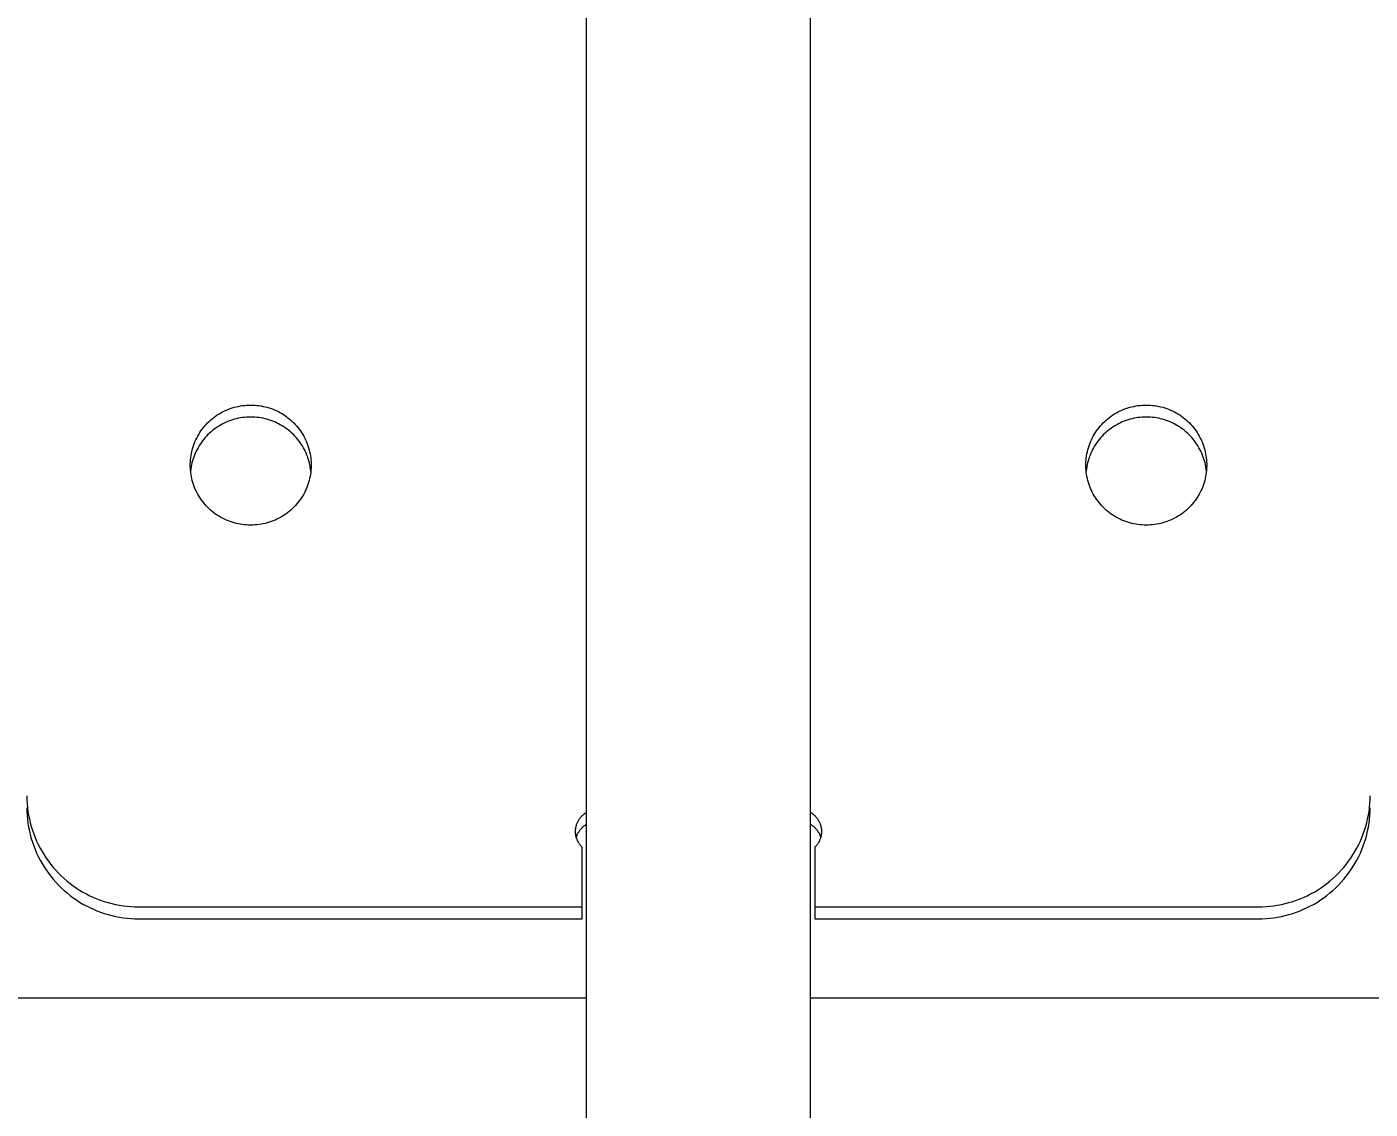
# Model space of a CAD drawing. Header units: millimetres. Extents: x -80 to 4518, y -398 to 2524.
# Drawn here: x 1123.9 to 1183.9, y 1407.5 to 1455.9 of the extents above; entities that cross this region are included whole.
import ezdxf

# ---------------------------------------------------------------- set-up
doc = ezdxf.new("R2010")
doc.units = ezdxf.units.MM
doc.layers.add('ZANO_R', color=7, linetype='Continuous', lineweight=0)
doc.layers.add('ZANO_W', color=1, linetype='Continuous', lineweight=0)
doc.styles.add('Arial', font='arial.ttf')
doc.styles.get("Standard").update_dxf_attribs({"font": 'ARIALUNI.TTF'})
doc.dimstyles.new('pl i ang', dxfattribs={"dimtxt": 50, "dimasz": 50, "dimexe": 1.25, "dimexo": 0.625, "dimgap": 10, "dimtad": 1, "dimtoh": 1, "dimtxsty": 'Standard', "dimcen": 2.5, "dimclrd": 1, "dimclre": 1, "dimclrt": 1, "dimadec": 0, "dimazin": 0, "dimtfac": 1, "dimtmove": 0, "dimatfit": 3, "dimfxl": 1, "dimarcsym": 1})

# ---------------------------------------------------------------- blocks, each defined once
blk = doc.blocks.new('*D388')
at = {"layer": 'ZANO_W', "color": 1, "lineweight": -2}
blk.add_line((2189.636, 1454.497), (2185.06, 1488.607), dxfattribs=at)
for start, end in [(97.64193, 180), (52.45452, 75.04823), (202.59371, 225.18741)]:
    blk.add_arc((2199.966, 1377.506), 102.097, start, end, dxfattribs=at)
at = {"layer": 'ZANO_W', "color": 1}
for points in [[(2226.733, 1482.799), (2225.883, 1469.493), (2186.389, 1478.696)], [(2112.243, 1339.586), (2099.168, 1336.975), (2097.87, 1377.506)]]:
    blk.add_solid(points, dxfattribs=at)
at = {"layer": 'ZANO_W', "color": 1, "insert": (2100.03, 1464.929), "char_height": 40, "attachment_point": 5, "rotation": 48.82097, "style": 'Arial'}
blk.add_mtext('82%%d', dxfattribs=at)

msp = doc.modelspace()

# ---------------------------------------------------------------- linework, layer by layer
at = {"layer": 'ZANO_R'}
for p, q in [((1148.858, 1455.86), (1148.858, 1710.12)), ((1158.858, 1455.86), (1158.858, 1710.12)), ((1148.858, 1452.979), (1148.858, 1455.86)), ((1158.858, 1452.979), (1158.858, 1455.86)), ((1148.858, 1437.64), (1148.858, 1452.979)), ((1158.858, 1437.64), (1158.858, 1452.979)), ((1132.605, 1438.672), (1132.688, 1438.714)), ((1132.688, 1438.714), (1132.773, 1438.752)), ((1132.773, 1438.752), (1132.859, 1438.787)), ((1132.859, 1438.787), (1132.946, 1438.82)), ((1132.946, 1438.82), (1133.034, 1438.849)), ((1133.034, 1438.849), (1133.123, 1438.875)), ((1133.123, 1438.875), (1133.213, 1438.898)), ((1133.213, 1438.898), (1133.304, 1438.918)), ((1133.304, 1438.918), (1133.395, 1438.935)), ((1133.395, 1438.935), (1133.487, 1438.949)), ((1133.487, 1438.949), (1133.58, 1438.959)), ((1133.58, 1438.959), (1133.672, 1438.966)), ((1133.672, 1438.966), (1133.765, 1438.97)), ((1133.765, 1438.97), (1133.858, 1438.971)), ((1133.858, 1438.971), (1133.951, 1438.97)), ((1133.951, 1438.97), (1134.044, 1438.966)), ((1134.044, 1438.966), (1134.136, 1438.959)), ((1134.136, 1438.959), (1134.229, 1438.949)), ((1134.229, 1438.949), (1134.321, 1438.935)), ((1134.321, 1438.935), (1134.412, 1438.918)), ((1134.412, 1438.918), (1134.503, 1438.898)), ((1134.503, 1438.898), (1134.593, 1438.875)), ((1134.593, 1438.875), (1134.682, 1438.849)), ((1134.682, 1438.849), (1134.77, 1438.82)), ((1134.77, 1438.82), (1134.857, 1438.787)), ((1134.857, 1438.787), (1134.943, 1438.752)), ((1134.943, 1438.752), (1135.028, 1438.714)), ((1135.028, 1438.714), (1135.111, 1438.672)), ((1172.605, 1438.672), (1172.688, 1438.714)), ((1172.688, 1438.714), (1172.773, 1438.752)), ((1172.773, 1438.752), (1172.859, 1438.787)), ((1172.859, 1438.787), (1172.946, 1438.82)), ((1172.946, 1438.82), (1173.034, 1438.849)), ((1173.034, 1438.849), (1173.123, 1438.875)), ((1173.123, 1438.875), (1173.213, 1438.898)), ((1173.213, 1438.898), (1173.304, 1438.918)), ((1173.304, 1438.918), (1173.395, 1438.935)), ((1173.395, 1438.935), (1173.487, 1438.949)), ((1173.487, 1438.949), (1173.58, 1438.959)), ((1173.58, 1438.959), (1173.672, 1438.966)), ((1173.672, 1438.966), (1173.765, 1438.97)), ((1173.765, 1438.97), (1173.858, 1438.971)), ((1173.858, 1438.971), (1173.951, 1438.97)), ((1173.951, 1438.97), (1174.044, 1438.966)), ((1174.044, 1438.966), (1174.136, 1438.959)), ((1174.136, 1438.959), (1174.229, 1438.949)), ((1174.229, 1438.949), (1174.321, 1438.935)), ((1174.321, 1438.935), (1174.412, 1438.918)), ((1174.412, 1438.918), (1174.503, 1438.898)), ((1174.503, 1438.898), (1174.593, 1438.875)), ((1174.593, 1438.875), (1174.682, 1438.849)), ((1174.682, 1438.849), (1174.77, 1438.82)), ((1174.77, 1438.82), (1174.857, 1438.787)), ((1174.857, 1438.787), (1174.943, 1438.752)), ((1174.943, 1438.752), (1175.028, 1438.714)), ((1175.028, 1438.714), (1175.111, 1438.672)), ((1131.808, 1438.043), (1131.87, 1438.112)), ((1131.87, 1438.112), (1131.934, 1438.179)), ((1131.934, 1438.179), (1132, 1438.244)), ((1132, 1438.244), (1132.069, 1438.307)), ((1132.069, 1438.307), (1132.14, 1438.367)), ((1132.14, 1438.367), (1132.213, 1438.424)), ((1132.213, 1438.424), (1132.288, 1438.479)), ((1132.288, 1438.479), (1132.365, 1438.532)), ((1132.365, 1438.532), (1132.443, 1438.581)), ((1132.443, 1438.581), (1132.523, 1438.628)), ((1132.523, 1438.628), (1132.605, 1438.672)), ((1132.617, 1438.141), (1132.536, 1438.098)), ((1132.7, 1438.182), (1132.617, 1438.141)), ((1132.784, 1438.22), (1132.7, 1438.182)), ((1132.869, 1438.255), (1132.784, 1438.22)), ((1132.955, 1438.287), (1132.869, 1438.255)), ((1133.043, 1438.316), (1132.955, 1438.287)), ((1133.131, 1438.342), (1133.043, 1438.316)), ((1133.22, 1438.365), (1133.131, 1438.342)), ((1133.31, 1438.385), (1133.22, 1438.365)), ((1133.4, 1438.402), (1133.31, 1438.385)), ((1133.491, 1438.415), (1133.4, 1438.402)), ((1133.582, 1438.426), (1133.491, 1438.415)), ((1133.674, 1438.434), (1133.582, 1438.426)), ((1133.766, 1438.438), (1133.674, 1438.434)), ((1133.858, 1438.439), (1133.766, 1438.438)), ((1133.95, 1438.438), (1133.858, 1438.439)), ((1134.042, 1438.434), (1133.95, 1438.438)), ((1134.134, 1438.426), (1134.042, 1438.434)), ((1134.225, 1438.415), (1134.134, 1438.426)), ((1134.316, 1438.402), (1134.225, 1438.415)), ((1134.406, 1438.385), (1134.316, 1438.402)), ((1134.496, 1438.365), (1134.406, 1438.385)), ((1134.585, 1438.342), (1134.496, 1438.365)), ((1134.673, 1438.316), (1134.585, 1438.342)), ((1134.761, 1438.287), (1134.673, 1438.316)), ((1134.847, 1438.255), (1134.761, 1438.287)), ((1134.932, 1438.22), (1134.847, 1438.255)), ((1135.016, 1438.182), (1134.932, 1438.22)), ((1135.098, 1438.141), (1135.016, 1438.182)), ((1135.18, 1438.098), (1135.098, 1438.141)), ((1135.111, 1438.672), (1135.193, 1438.628)), ((1135.193, 1438.628), (1135.273, 1438.581)), ((1135.273, 1438.581), (1135.351, 1438.532)), ((1135.351, 1438.532), (1135.428, 1438.479)), ((1135.428, 1438.479), (1135.503, 1438.424)), ((1135.503, 1438.424), (1135.576, 1438.367)), ((1135.576, 1438.367), (1135.647, 1438.307)), ((1135.647, 1438.307), (1135.716, 1438.244)), ((1135.716, 1438.244), (1135.782, 1438.179)), ((1135.782, 1438.179), (1135.846, 1438.112)), ((1135.846, 1438.112), (1135.908, 1438.043)), ((1171.808, 1438.043), (1171.87, 1438.112)), ((1171.87, 1438.112), (1171.934, 1438.179)), ((1171.934, 1438.179), (1172, 1438.244)), ((1172, 1438.244), (1172.069, 1438.307)), ((1172.069, 1438.307), (1172.14, 1438.367)), ((1172.14, 1438.367), (1172.213, 1438.424)), ((1172.213, 1438.424), (1172.288, 1438.479)), ((1172.288, 1438.479), (1172.365, 1438.532)), ((1172.365, 1438.532), (1172.443, 1438.581)), ((1172.443, 1438.581), (1172.523, 1438.628)), ((1172.523, 1438.628), (1172.605, 1438.672)), ((1172.617, 1438.141), (1172.536, 1438.098)), ((1172.7, 1438.182), (1172.617, 1438.141)), ((1172.784, 1438.22), (1172.7, 1438.182)), ((1172.869, 1438.255), (1172.784, 1438.22)), ((1172.955, 1438.287), (1172.869, 1438.255)), ((1173.043, 1438.316), (1172.955, 1438.287)), ((1173.131, 1438.342), (1173.043, 1438.316)), ((1173.22, 1438.365), (1173.131, 1438.342)), ((1173.31, 1438.385), (1173.22, 1438.365)), ((1173.4, 1438.402), (1173.31, 1438.385)), ((1173.491, 1438.415), (1173.4, 1438.402)), ((1173.582, 1438.426), (1173.491, 1438.415)), ((1173.674, 1438.434), (1173.582, 1438.426)), ((1173.766, 1438.438), (1173.674, 1438.434)), ((1173.858, 1438.439), (1173.766, 1438.438)), ((1173.95, 1438.438), (1173.858, 1438.439)), ((1174.042, 1438.434), (1173.95, 1438.438)), ((1174.134, 1438.426), (1174.042, 1438.434)), ((1174.225, 1438.415), (1174.134, 1438.426)), ((1174.316, 1438.402), (1174.225, 1438.415)), ((1174.406, 1438.385), (1174.316, 1438.402)), ((1174.496, 1438.365), (1174.406, 1438.385)), ((1174.585, 1438.342), (1174.496, 1438.365)), ((1174.673, 1438.316), (1174.585, 1438.342)), ((1174.761, 1438.287), (1174.673, 1438.316)), ((1174.847, 1438.255), (1174.761, 1438.287)), ((1174.932, 1438.22), (1174.847, 1438.255)), ((1175.016, 1438.182), (1174.932, 1438.22)), ((1175.098, 1438.141), (1175.016, 1438.182)), ((1175.18, 1438.098), (1175.098, 1438.141)), ((1175.111, 1438.672), (1175.193, 1438.628)), ((1175.193, 1438.628), (1175.273, 1438.581)), ((1175.273, 1438.581), (1175.351, 1438.532)), ((1175.351, 1438.532), (1175.428, 1438.479)), ((1175.428, 1438.479), (1175.503, 1438.424)), ((1175.503, 1438.424), (1175.576, 1438.367)), ((1175.576, 1438.367), (1175.647, 1438.307)), ((1175.647, 1438.307), (1175.716, 1438.244)), ((1175.716, 1438.244), (1175.782, 1438.179)), ((1175.782, 1438.179), (1175.846, 1438.112)), ((1175.846, 1438.112), (1175.908, 1438.043)), ((1131.447, 1437.504), (1131.49, 1437.586)), ((1131.49, 1437.586), (1131.536, 1437.667)), ((1131.536, 1437.667), (1131.585, 1437.746)), ((1131.585, 1437.746), (1131.637, 1437.823)), ((1131.637, 1437.823), (1131.691, 1437.898)), ((1131.691, 1437.898), (1131.748, 1437.972)), ((1131.748, 1437.972), (1131.808, 1438.043)), ((1131.824, 1437.522), (1131.765, 1437.452)), ((1131.886, 1437.591), (1131.824, 1437.522)), ((1131.95, 1437.657), (1131.886, 1437.591)), ((1132.017, 1437.72), (1131.95, 1437.657)), ((1132.085, 1437.782), (1132.017, 1437.72)), ((1132.156, 1437.841), (1132.085, 1437.782)), ((1132.228, 1437.897), (1132.156, 1437.841)), ((1132.303, 1437.951), (1132.228, 1437.897)), ((1132.379, 1438.003), (1132.303, 1437.951)), ((1132.457, 1438.052), (1132.379, 1438.003)), ((1132.536, 1438.098), (1132.457, 1438.052)), ((1135.259, 1438.052), (1135.18, 1438.098)), ((1135.337, 1438.003), (1135.259, 1438.052)), ((1135.413, 1437.951), (1135.337, 1438.003)), ((1135.488, 1437.897), (1135.413, 1437.951)), ((1135.56, 1437.841), (1135.488, 1437.897)), ((1135.631, 1437.782), (1135.56, 1437.841)), ((1135.699, 1437.72), (1135.631, 1437.782)), ((1135.765, 1437.657), (1135.699, 1437.72)), ((1135.83, 1437.591), (1135.765, 1437.657)), ((1135.891, 1437.522), (1135.83, 1437.591)), ((1135.951, 1437.452), (1135.891, 1437.522)), ((1135.908, 1438.043), (1135.968, 1437.972)), ((1135.968, 1437.972), (1136.025, 1437.898)), ((1136.025, 1437.898), (1136.079, 1437.823)), ((1136.079, 1437.823), (1136.131, 1437.746)), ((1136.131, 1437.746), (1136.18, 1437.667)), ((1136.18, 1437.667), (1136.226, 1437.586)), ((1136.226, 1437.586), (1136.269, 1437.504)), ((1148.858, 1435.043), (1148.858, 1437.64)), ((1158.858, 1435.043), (1158.858, 1437.64)), ((1171.447, 1437.504), (1171.49, 1437.586)), ((1171.49, 1437.586), (1171.536, 1437.667)), ((1171.536, 1437.667), (1171.585, 1437.746)), ((1171.585, 1437.746), (1171.637, 1437.823)), ((1171.637, 1437.823), (1171.691, 1437.898)), ((1171.691, 1437.898), (1171.748, 1437.972)), ((1171.748, 1437.972), (1171.808, 1438.043)), ((1171.824, 1437.522), (1171.765, 1437.452)), ((1171.886, 1437.591), (1171.824, 1437.522)), ((1171.95, 1437.657), (1171.886, 1437.591)), ((1172.017, 1437.72), (1171.95, 1437.657)), ((1172.085, 1437.782), (1172.017, 1437.72)), ((1172.156, 1437.841), (1172.085, 1437.782)), ((1172.228, 1437.897), (1172.156, 1437.841)), ((1172.303, 1437.951), (1172.228, 1437.897)), ((1172.379, 1438.003), (1172.303, 1437.951)), ((1172.457, 1438.052), (1172.379, 1438.003)), ((1172.536, 1438.098), (1172.457, 1438.052)), ((1175.259, 1438.052), (1175.18, 1438.098)), ((1175.337, 1438.003), (1175.259, 1438.052)), ((1175.413, 1437.951), (1175.337, 1438.003)), ((1175.488, 1437.897), (1175.413, 1437.951)), ((1175.56, 1437.841), (1175.488, 1437.897)), ((1175.631, 1437.782), (1175.56, 1437.841)), ((1175.699, 1437.72), (1175.631, 1437.782)), ((1175.765, 1437.657), (1175.699, 1437.72)), ((1175.83, 1437.591), (1175.765, 1437.657)), ((1175.891, 1437.522), (1175.83, 1437.591)), ((1175.951, 1437.452), (1175.891, 1437.522)), ((1175.908, 1438.043), (1175.968, 1437.972)), ((1175.968, 1437.972), (1176.025, 1437.898)), ((1176.025, 1437.898), (1176.079, 1437.823)), ((1176.079, 1437.823), (1176.131, 1437.746)), ((1176.131, 1437.746), (1176.18, 1437.667)), ((1176.18, 1437.667), (1176.226, 1437.586)), ((1176.226, 1437.586), (1176.269, 1437.504)), ((1131.226, 1436.894), (1131.248, 1436.984)), ((1131.248, 1436.984), (1131.274, 1437.073)), ((1131.274, 1437.073), (1131.302, 1437.162)), ((1131.302, 1437.162), (1131.334, 1437.249)), ((1131.334, 1437.249), (1131.368, 1437.335)), ((1131.368, 1437.335), (1131.406, 1437.42)), ((1131.42, 1436.91), (1131.382, 1436.826)), ((1131.406, 1437.42), (1131.447, 1437.504)), ((1131.462, 1436.992), (1131.42, 1436.91)), ((1131.505, 1437.073), (1131.462, 1436.992)), ((1131.552, 1437.152), (1131.505, 1437.073)), ((1131.601, 1437.23), (1131.552, 1437.152)), ((1131.653, 1437.306), (1131.601, 1437.23)), ((1131.708, 1437.38), (1131.653, 1437.306)), ((1131.765, 1437.452), (1131.708, 1437.38)), ((1136.008, 1437.38), (1135.951, 1437.452)), ((1136.062, 1437.306), (1136.008, 1437.38)), ((1136.114, 1437.23), (1136.062, 1437.306)), ((1136.164, 1437.152), (1136.114, 1437.23)), ((1136.21, 1437.073), (1136.164, 1437.152)), ((1136.254, 1436.992), (1136.21, 1437.073)), ((1136.295, 1436.91), (1136.254, 1436.992)), ((1136.269, 1437.504), (1136.31, 1437.42)), ((1136.334, 1436.826), (1136.295, 1436.91)), ((1136.31, 1437.42), (1136.347, 1437.335)), ((1136.347, 1437.335), (1136.382, 1437.249)), ((1136.382, 1437.249), (1136.414, 1437.162)), ((1136.414, 1437.162), (1136.442, 1437.073)), ((1136.442, 1437.073), (1136.468, 1436.984)), ((1136.468, 1436.984), (1136.49, 1436.894)), ((1171.226, 1436.894), (1171.248, 1436.984)), ((1171.248, 1436.984), (1171.274, 1437.073)), ((1171.274, 1437.073), (1171.302, 1437.162)), ((1171.302, 1437.162), (1171.334, 1437.249)), ((1171.334, 1437.249), (1171.368, 1437.335)), ((1171.368, 1437.335), (1171.406, 1437.42)), ((1171.42, 1436.91), (1171.382, 1436.826)), ((1171.406, 1437.42), (1171.447, 1437.504)), ((1171.462, 1436.992), (1171.42, 1436.91)), ((1171.505, 1437.073), (1171.462, 1436.992)), ((1171.552, 1437.152), (1171.505, 1437.073)), ((1171.601, 1437.23), (1171.552, 1437.152)), ((1171.653, 1437.306), (1171.601, 1437.23)), ((1171.708, 1437.38), (1171.653, 1437.306)), ((1171.765, 1437.452), (1171.708, 1437.38)), ((1176.008, 1437.38), (1175.951, 1437.452)), ((1176.062, 1437.306), (1176.008, 1437.38)), ((1176.114, 1437.23), (1176.062, 1437.306)), ((1176.164, 1437.152), (1176.114, 1437.23)), ((1176.21, 1437.073), (1176.164, 1437.152)), ((1176.254, 1436.992), (1176.21, 1437.073)), ((1176.295, 1436.91), (1176.254, 1436.992)), ((1176.269, 1437.504), (1176.31, 1437.42)), ((1176.334, 1436.826), (1176.295, 1436.91)), ((1176.31, 1437.42), (1176.347, 1437.335)), ((1176.347, 1437.335), (1176.382, 1437.249)), ((1176.382, 1437.249), (1176.414, 1437.162)), ((1176.414, 1437.162), (1176.442, 1437.073)), ((1176.442, 1437.073), (1176.468, 1436.984)), ((1176.468, 1436.984), (1176.49, 1436.894)), ((1131.158, 1436.342), (1131.162, 1436.434)), ((1131.158, 1436.249), (1131.158, 1436.342)), ((1131.162, 1436.434), (1131.168, 1436.527)), ((1131.168, 1436.527), (1131.178, 1436.619)), ((1131.178, 1436.619), (1131.191, 1436.711)), ((1131.191, 1436.711), (1131.207, 1436.803)), ((1131.207, 1436.803), (1131.226, 1436.894)), ((1131.235, 1436.391), (1131.214, 1436.302)), ((1131.258, 1436.48), (1131.235, 1436.391)), ((1131.285, 1436.568), (1131.258, 1436.48)), ((1131.314, 1436.655), (1131.285, 1436.568)), ((1131.347, 1436.742), (1131.314, 1436.655)), ((1131.382, 1436.826), (1131.347, 1436.742)), ((1136.369, 1436.742), (1136.334, 1436.826)), ((1136.402, 1436.655), (1136.369, 1436.742)), ((1136.431, 1436.568), (1136.402, 1436.655)), ((1136.458, 1436.48), (1136.431, 1436.568)), ((1136.481, 1436.391), (1136.458, 1436.48)), ((1136.502, 1436.302), (1136.481, 1436.391)), ((1136.49, 1436.894), (1136.509, 1436.803)), ((1136.509, 1436.803), (1136.525, 1436.711)), ((1136.525, 1436.711), (1136.538, 1436.619)), ((1136.538, 1436.619), (1136.548, 1436.527)), ((1136.548, 1436.527), (1136.554, 1436.434)), ((1136.554, 1436.434), (1136.558, 1436.342)), ((1136.558, 1436.342), (1136.558, 1436.249)), ((1171.158, 1436.342), (1171.162, 1436.434)), ((1171.158, 1436.249), (1171.158, 1436.342)), ((1171.162, 1436.434), (1171.168, 1436.527)), ((1171.168, 1436.527), (1171.178, 1436.619)), ((1171.178, 1436.619), (1171.191, 1436.711)), ((1171.191, 1436.711), (1171.207, 1436.803)), ((1171.207, 1436.803), (1171.226, 1436.894)), ((1171.235, 1436.391), (1171.214, 1436.302)), ((1171.258, 1436.48), (1171.235, 1436.391)), ((1171.285, 1436.568), (1171.258, 1436.48)), ((1171.314, 1436.655), (1171.285, 1436.568)), ((1171.347, 1436.742), (1171.314, 1436.655)), ((1171.382, 1436.826), (1171.347, 1436.742)), ((1176.369, 1436.742), (1176.334, 1436.826)), ((1176.402, 1436.655), (1176.369, 1436.742)), ((1176.431, 1436.568), (1176.402, 1436.655)), ((1176.458, 1436.48), (1176.431, 1436.568)), ((1176.481, 1436.391), (1176.458, 1436.48)), ((1176.502, 1436.302), (1176.481, 1436.391)), ((1176.49, 1436.894), (1176.509, 1436.803)), ((1176.509, 1436.803), (1176.525, 1436.711)), ((1176.525, 1436.711), (1176.538, 1436.619)), ((1176.538, 1436.619), (1176.548, 1436.527)), ((1176.548, 1436.527), (1176.554, 1436.434)), ((1176.554, 1436.434), (1176.558, 1436.342)), ((1176.558, 1436.342), (1176.558, 1436.249)), ((1131.162, 1436.156), (1131.158, 1436.249)), ((1131.168, 1436.063), (1131.162, 1436.156)), ((1131.178, 1435.971), (1131.168, 1436.063)), ((1131.182, 1436.12), (1131.171, 1436.029)), ((1131.191, 1435.879), (1131.178, 1435.971)), ((1131.197, 1436.211), (1131.182, 1436.12)), ((1131.207, 1435.787), (1131.191, 1435.879)), ((1131.214, 1436.302), (1131.197, 1436.211)), ((1131.226, 1435.696), (1131.207, 1435.787)), ((1136.509, 1435.787), (1136.49, 1435.696)), ((1136.519, 1436.211), (1136.502, 1436.302)), ((1136.525, 1435.879), (1136.509, 1435.787)), ((1136.533, 1436.12), (1136.519, 1436.211)), ((1136.538, 1435.971), (1136.525, 1435.879)), ((1136.545, 1436.029), (1136.533, 1436.12)), ((1136.548, 1436.063), (1136.538, 1435.971)), ((1136.554, 1436.156), (1136.548, 1436.063)), ((1136.558, 1436.249), (1136.554, 1436.156)), ((1171.162, 1436.156), (1171.158, 1436.249)), ((1171.168, 1436.063), (1171.162, 1436.156)), ((1171.178, 1435.971), (1171.168, 1436.063)), ((1171.182, 1436.12), (1171.171, 1436.029)), ((1171.191, 1435.879), (1171.178, 1435.971)), ((1171.197, 1436.211), (1171.182, 1436.12)), ((1171.207, 1435.787), (1171.191, 1435.879)), ((1171.214, 1436.302), (1171.197, 1436.211)), ((1171.226, 1435.696), (1171.207, 1435.787)), ((1176.509, 1435.787), (1176.49, 1435.696)), ((1176.519, 1436.211), (1176.502, 1436.302)), ((1176.525, 1435.879), (1176.509, 1435.787)), ((1176.533, 1436.12), (1176.519, 1436.211)), ((1176.538, 1435.971), (1176.525, 1435.879)), ((1176.545, 1436.029), (1176.533, 1436.12)), ((1176.548, 1436.063), (1176.538, 1435.971)), ((1176.554, 1436.156), (1176.548, 1436.063)), ((1176.558, 1436.249), (1176.554, 1436.156)), ((1131.248, 1435.606), (1131.226, 1435.696)), ((1131.274, 1435.517), (1131.248, 1435.606)), ((1131.302, 1435.428), (1131.274, 1435.517)), ((1131.334, 1435.341), (1131.302, 1435.428)), ((1131.368, 1435.255), (1131.334, 1435.341)), ((1131.406, 1435.17), (1131.368, 1435.255)), ((1131.447, 1435.086), (1131.406, 1435.17)), ((1136.31, 1435.17), (1136.269, 1435.086)), ((1136.347, 1435.255), (1136.31, 1435.17)), ((1136.382, 1435.341), (1136.347, 1435.255)), ((1136.414, 1435.428), (1136.382, 1435.341)), ((1136.442, 1435.517), (1136.414, 1435.428)), ((1136.468, 1435.606), (1136.442, 1435.517)), ((1136.49, 1435.696), (1136.468, 1435.606)), ((1171.248, 1435.606), (1171.226, 1435.696)), ((1171.274, 1435.517), (1171.248, 1435.606)), ((1171.302, 1435.428), (1171.274, 1435.517)), ((1171.334, 1435.341), (1171.302, 1435.428)), ((1171.368, 1435.255), (1171.334, 1435.341)), ((1171.406, 1435.17), (1171.368, 1435.255)), ((1171.447, 1435.086), (1171.406, 1435.17)), ((1176.31, 1435.17), (1176.269, 1435.086)), ((1176.347, 1435.255), (1176.31, 1435.17)), ((1176.382, 1435.341), (1176.347, 1435.255)), ((1176.414, 1435.428), (1176.382, 1435.341)), ((1176.442, 1435.517), (1176.414, 1435.428)), ((1176.468, 1435.606), (1176.442, 1435.517)), ((1176.49, 1435.696), (1176.468, 1435.606)), ((1131.49, 1435.004), (1131.447, 1435.086)), ((1131.536, 1434.923), (1131.49, 1435.004)), ((1131.585, 1434.845), (1131.536, 1434.923)), ((1131.637, 1434.767), (1131.585, 1434.845)), ((1131.691, 1434.692), (1131.637, 1434.767)), ((1131.748, 1434.619), (1131.691, 1434.692)), ((1131.808, 1434.547), (1131.748, 1434.619)), ((1131.87, 1434.478), (1131.808, 1434.547)), ((1135.908, 1434.547), (1135.846, 1434.478)), ((1135.968, 1434.619), (1135.908, 1434.547)), ((1136.025, 1434.692), (1135.968, 1434.619)), ((1136.079, 1434.767), (1136.025, 1434.692)), ((1136.131, 1434.845), (1136.079, 1434.767)), ((1136.18, 1434.923), (1136.131, 1434.845)), ((1136.226, 1435.004), (1136.18, 1434.923)), ((1136.269, 1435.086), (1136.226, 1435.004)), ((1148.858, 1387.506), (1148.858, 1435.043)), ((1158.858, 1387.506), (1158.858, 1435.043)), ((1171.49, 1435.004), (1171.447, 1435.086)), ((1171.536, 1434.923), (1171.49, 1435.004)), ((1171.585, 1434.845), (1171.536, 1434.923)), ((1171.637, 1434.767), (1171.585, 1434.845)), ((1171.691, 1434.692), (1171.637, 1434.767)), ((1171.748, 1434.619), (1171.691, 1434.692)), ((1171.808, 1434.547), (1171.748, 1434.619)), ((1171.87, 1434.478), (1171.808, 1434.547)), ((1175.908, 1434.547), (1175.846, 1434.478)), ((1175.968, 1434.619), (1175.908, 1434.547)), ((1176.025, 1434.692), (1175.968, 1434.619)), ((1176.079, 1434.767), (1176.025, 1434.692)), ((1176.131, 1434.845), (1176.079, 1434.767)), ((1176.18, 1434.923), (1176.131, 1434.845)), ((1176.226, 1435.004), (1176.18, 1434.923)), ((1176.269, 1435.086), (1176.226, 1435.004)), ((1131.934, 1434.411), (1131.87, 1434.478)), ((1132, 1434.346), (1131.934, 1434.411)), ((1132.069, 1434.283), (1132, 1434.346)), ((1132.14, 1434.223), (1132.069, 1434.283)), ((1132.213, 1434.166), (1132.14, 1434.223)), ((1132.288, 1434.111), (1132.213, 1434.166)), ((1132.365, 1434.059), (1132.288, 1434.111)), ((1132.443, 1434.009), (1132.365, 1434.059)), ((1132.523, 1433.962), (1132.443, 1434.009)), ((1132.605, 1433.918), (1132.523, 1433.962)), ((1132.688, 1433.877), (1132.605, 1433.918)), ((1135.111, 1433.918), (1135.028, 1433.877)), ((1135.193, 1433.962), (1135.111, 1433.918)), ((1135.273, 1434.009), (1135.193, 1433.962)), ((1135.351, 1434.059), (1135.273, 1434.009)), ((1135.428, 1434.111), (1135.351, 1434.059)), ((1135.503, 1434.166), (1135.428, 1434.111)), ((1135.576, 1434.223), (1135.503, 1434.166)), ((1135.647, 1434.283), (1135.576, 1434.223)), ((1135.716, 1434.346), (1135.647, 1434.283)), ((1135.782, 1434.411), (1135.716, 1434.346)), ((1135.846, 1434.478), (1135.782, 1434.411)), ((1171.934, 1434.411), (1171.87, 1434.478)), ((1172, 1434.346), (1171.934, 1434.411)), ((1172.069, 1434.283), (1172, 1434.346)), ((1172.14, 1434.223), (1172.069, 1434.283)), ((1172.213, 1434.166), (1172.14, 1434.223)), ((1172.288, 1434.111), (1172.213, 1434.166)), ((1172.365, 1434.059), (1172.288, 1434.111)), ((1172.443, 1434.009), (1172.365, 1434.059)), ((1172.523, 1433.962), (1172.443, 1434.009)), ((1172.605, 1433.918), (1172.523, 1433.962)), ((1172.688, 1433.877), (1172.605, 1433.918)), ((1175.111, 1433.918), (1175.028, 1433.877)), ((1175.193, 1433.962), (1175.111, 1433.918)), ((1175.273, 1434.009), (1175.193, 1433.962)), ((1175.351, 1434.059), (1175.273, 1434.009)), ((1175.428, 1434.111), (1175.351, 1434.059)), ((1175.503, 1434.166), (1175.428, 1434.111)), ((1175.576, 1434.223), (1175.503, 1434.166)), ((1175.647, 1434.283), (1175.576, 1434.223)), ((1175.716, 1434.346), (1175.647, 1434.283)), ((1175.782, 1434.411), (1175.716, 1434.346)), ((1175.846, 1434.478), (1175.782, 1434.411)), ((1132.773, 1433.838), (1132.688, 1433.877)), ((1132.859, 1433.803), (1132.773, 1433.838)), ((1132.946, 1433.771), (1132.859, 1433.803)), ((1133.034, 1433.741), (1132.946, 1433.771)), ((1133.123, 1433.715), (1133.034, 1433.741)), ((1133.213, 1433.692), (1133.123, 1433.715)), ((1133.304, 1433.672), (1133.213, 1433.692)), ((1133.395, 1433.655), (1133.304, 1433.672)), ((1133.487, 1433.642), (1133.395, 1433.655)), ((1133.58, 1433.631), (1133.487, 1433.642)), ((1133.672, 1433.624), (1133.58, 1433.631)), ((1133.765, 1433.62), (1133.672, 1433.624)), ((1133.858, 1433.619), (1133.765, 1433.62)), ((1133.951, 1433.62), (1133.858, 1433.619)), ((1134.044, 1433.624), (1133.951, 1433.62)), ((1134.136, 1433.631), (1134.044, 1433.624)), ((1134.229, 1433.642), (1134.136, 1433.631)), ((1134.321, 1433.655), (1134.229, 1433.642)), ((1134.412, 1433.672), (1134.321, 1433.655)), ((1134.503, 1433.692), (1134.412, 1433.672)), ((1134.593, 1433.715), (1134.503, 1433.692)), ((1134.682, 1433.741), (1134.593, 1433.715)), ((1134.77, 1433.771), (1134.682, 1433.741)), ((1134.857, 1433.803), (1134.77, 1433.771)), ((1134.943, 1433.838), (1134.857, 1433.803)), ((1135.028, 1433.877), (1134.943, 1433.838)), ((1172.773, 1433.838), (1172.688, 1433.877)), ((1172.859, 1433.803), (1172.773, 1433.838)), ((1172.946, 1433.771), (1172.859, 1433.803)), ((1173.034, 1433.741), (1172.946, 1433.771)), ((1173.123, 1433.715), (1173.034, 1433.741)), ((1173.213, 1433.692), (1173.123, 1433.715)), ((1173.304, 1433.672), (1173.213, 1433.692)), ((1173.395, 1433.655), (1173.304, 1433.672)), ((1173.487, 1433.642), (1173.395, 1433.655)), ((1173.58, 1433.631), (1173.487, 1433.642)), ((1173.672, 1433.624), (1173.58, 1433.631)), ((1173.765, 1433.62), (1173.672, 1433.624)), ((1173.858, 1433.619), (1173.765, 1433.62)), ((1173.951, 1433.62), (1173.858, 1433.619)), ((1174.044, 1433.624), (1173.951, 1433.62)), ((1174.136, 1433.631), (1174.044, 1433.624)), ((1174.229, 1433.642), (1174.136, 1433.631)), ((1174.321, 1433.655), (1174.229, 1433.642)), ((1174.412, 1433.672), (1174.321, 1433.655)), ((1174.503, 1433.692), (1174.412, 1433.672)), ((1174.593, 1433.715), (1174.503, 1433.692)), ((1174.682, 1433.741), (1174.593, 1433.715)), ((1174.77, 1433.771), (1174.682, 1433.741)), ((1174.857, 1433.803), (1174.77, 1433.771)), ((1174.943, 1433.838), (1174.857, 1433.803)), ((1175.028, 1433.877), (1174.943, 1433.838)), ((1123.858, 1421.527), (1123.862, 1421.354)), ((1123.862, 1421.354), (1123.872, 1421.18)), ((1183.844, 1421.18), (1183.854, 1421.354)), ((1183.854, 1421.354), (1183.858, 1421.527)), ((1123.858, 1420.995), (1123.862, 1420.822)), ((1123.862, 1420.822), (1123.872, 1420.648)), ((1123.872, 1421.18), (1123.888, 1421.007)), ((1123.888, 1421.007), (1123.909, 1420.835)), ((1123.909, 1420.835), (1123.937, 1420.663)), ((1148.718, 1420.691), (1148.745, 1420.712)), ((1148.745, 1420.712), (1148.772, 1420.733)), ((1148.772, 1420.733), (1148.8, 1420.753)), ((1148.8, 1420.753), (1148.829, 1420.771)), ((1148.829, 1420.771), (1148.858, 1420.789)), ((1158.858, 1420.789), (1158.887, 1420.771)), ((1158.887, 1420.771), (1158.916, 1420.753)), ((1158.916, 1420.753), (1158.944, 1420.733)), ((1158.944, 1420.733), (1158.971, 1420.712)), ((1158.971, 1420.712), (1158.998, 1420.691)), ((1183.778, 1420.663), (1183.806, 1420.835)), ((1183.806, 1420.835), (1183.828, 1421.007)), ((1183.828, 1421.007), (1183.844, 1421.18)), ((1183.844, 1420.648), (1183.854, 1420.822)), ((1183.854, 1420.822), (1183.858, 1420.995)), ((1123.872, 1420.648), (1123.888, 1420.475)), ((1123.888, 1420.475), (1123.909, 1420.303)), ((1123.909, 1420.303), (1123.937, 1420.131)), ((1123.937, 1420.663), (1123.971, 1420.493)), ((1123.937, 1420.131), (1123.971, 1419.961)), ((1123.971, 1420.493), (1124.011, 1420.324)), ((1124.011, 1420.324), (1124.057, 1420.156)), ((1124.057, 1420.156), (1124.108, 1419.99)), ((1148.375, 1420.078), (1148.381, 1420.111)), ((1148.381, 1420.111), (1148.388, 1420.145)), ((1148.388, 1420.145), (1148.396, 1420.178)), ((1148.396, 1420.178), (1148.405, 1420.211)), ((1148.405, 1420.211), (1148.415, 1420.244)), ((1148.415, 1420.244), (1148.426, 1420.276)), ((1148.426, 1420.276), (1148.438, 1420.308)), ((1148.438, 1420.308), (1148.452, 1420.339)), ((1148.452, 1420.339), (1148.466, 1420.37)), ((1148.466, 1420.37), (1148.482, 1420.401)), ((1148.482, 1420.401), (1148.499, 1420.431)), ((1148.499, 1420.431), (1148.516, 1420.46)), ((1148.516, 1420.46), (1148.535, 1420.489)), ((1148.535, 1420.489), (1148.555, 1420.517)), ((1148.555, 1420.517), (1148.576, 1420.544)), ((1148.576, 1420.544), (1148.597, 1420.57)), ((1148.597, 1420.57), (1148.62, 1420.596)), ((1148.62, 1420.596), (1148.643, 1420.621)), ((1148.643, 1420.621), (1148.667, 1420.645)), ((1148.649, 1420.095), (1148.673, 1420.118)), ((1148.667, 1420.645), (1148.692, 1420.668)), ((1148.673, 1420.118), (1148.697, 1420.14)), ((1148.692, 1420.668), (1148.718, 1420.691)), ((1148.697, 1420.14), (1148.722, 1420.162)), ((1148.722, 1420.162), (1148.748, 1420.183)), ((1148.748, 1420.183), (1148.775, 1420.203)), ((1148.775, 1420.203), (1148.802, 1420.222)), ((1148.802, 1420.222), (1148.83, 1420.24)), ((1148.83, 1420.24), (1148.858, 1420.257)), ((1158.858, 1420.257), (1158.886, 1420.24)), ((1158.886, 1420.24), (1158.914, 1420.222)), ((1158.914, 1420.222), (1158.941, 1420.203)), ((1158.941, 1420.203), (1158.968, 1420.183)), ((1158.968, 1420.183), (1158.994, 1420.162)), ((1158.994, 1420.162), (1159.019, 1420.14)), ((1158.998, 1420.691), (1159.024, 1420.668)), ((1159.019, 1420.14), (1159.043, 1420.118)), ((1159.024, 1420.668), (1159.049, 1420.645)), ((1159.043, 1420.118), (1159.067, 1420.095)), ((1159.049, 1420.645), (1159.073, 1420.621)), ((1159.073, 1420.621), (1159.096, 1420.596)), ((1159.096, 1420.596), (1159.119, 1420.57)), ((1159.119, 1420.57), (1159.14, 1420.544)), ((1159.14, 1420.544), (1159.161, 1420.517)), ((1159.161, 1420.517), (1159.181, 1420.489)), ((1159.181, 1420.489), (1159.199, 1420.46)), ((1159.199, 1420.46), (1159.217, 1420.431)), ((1159.217, 1420.431), (1159.234, 1420.401)), ((1159.234, 1420.401), (1159.249, 1420.37)), ((1159.249, 1420.37), (1159.264, 1420.339)), ((1159.264, 1420.339), (1159.277, 1420.308)), ((1159.277, 1420.308), (1159.29, 1420.276)), ((1159.29, 1420.276), (1159.301, 1420.244)), ((1159.301, 1420.244), (1159.311, 1420.211)), ((1159.311, 1420.211), (1159.32, 1420.178)), ((1159.32, 1420.178), (1159.328, 1420.145)), ((1159.328, 1420.145), (1159.335, 1420.111)), ((1159.335, 1420.111), (1159.34, 1420.078)), ((1183.607, 1419.99), (1183.659, 1420.156)), ((1183.659, 1420.156), (1183.705, 1420.324)), ((1183.705, 1420.324), (1183.745, 1420.493)), ((1183.745, 1420.493), (1183.778, 1420.663)), ((1183.745, 1419.961), (1183.778, 1420.131)), ((1183.778, 1420.131), (1183.806, 1420.303)), ((1183.806, 1420.303), (1183.828, 1420.475)), ((1183.828, 1420.475), (1183.844, 1420.648)), ((1123.971, 1419.961), (1124.011, 1419.792)), ((1124.011, 1419.792), (1124.057, 1419.624)), ((1124.057, 1419.624), (1124.108, 1419.458)), ((1124.108, 1419.99), (1124.166, 1419.826)), ((1124.166, 1419.826), (1124.229, 1419.664)), ((1124.229, 1419.664), (1124.297, 1419.505)), ((1148.365, 1419.941), (1148.366, 1419.976)), ((1148.366, 1419.907), (1148.365, 1419.941)), ((1148.366, 1419.976), (1148.368, 1420.01)), ((1148.367, 1419.873), (1148.366, 1419.907)), ((1148.37, 1419.839), (1148.367, 1419.873)), ((1148.368, 1420.01), (1148.371, 1420.044)), ((1148.374, 1419.805), (1148.37, 1419.839)), ((1148.371, 1420.044), (1148.375, 1420.078)), ((1148.379, 1419.771), (1148.374, 1419.805)), ((1148.385, 1419.738), (1148.379, 1419.771)), ((1148.393, 1419.704), (1148.385, 1419.738)), ((1148.401, 1419.671), (1148.393, 1419.704)), ((1148.411, 1419.638), (1148.401, 1419.671)), ((1148.402, 1419.669), (1148.411, 1419.7)), ((1148.411, 1419.7), (1148.422, 1419.732)), ((1148.422, 1419.606), (1148.411, 1419.638)), ((1148.422, 1419.732), (1148.434, 1419.763)), ((1148.434, 1419.574), (1148.422, 1419.606)), ((1148.434, 1419.763), (1148.446, 1419.794)), ((1148.447, 1419.542), (1148.434, 1419.574)), ((1148.446, 1419.794), (1148.46, 1419.824)), ((1148.461, 1419.511), (1148.447, 1419.542)), ((1148.46, 1419.824), (1148.475, 1419.854)), ((1148.476, 1419.481), (1148.461, 1419.511)), ((1148.475, 1419.854), (1148.49, 1419.883)), ((1148.49, 1419.883), (1148.507, 1419.911)), ((1148.507, 1419.911), (1148.525, 1419.94)), ((1148.525, 1419.94), (1148.543, 1419.967)), ((1148.543, 1419.967), (1148.563, 1419.994)), ((1148.563, 1419.994), (1148.583, 1420.02)), ((1148.583, 1420.02), (1148.604, 1420.046)), ((1148.604, 1420.046), (1148.626, 1420.071)), ((1148.626, 1420.071), (1148.649, 1420.095)), ((1159.067, 1420.095), (1159.09, 1420.071)), ((1159.09, 1420.071), (1159.112, 1420.046)), ((1159.112, 1420.046), (1159.133, 1420.02)), ((1159.133, 1420.02), (1159.153, 1419.994)), ((1159.153, 1419.994), (1159.173, 1419.967)), ((1159.173, 1419.967), (1159.191, 1419.94)), ((1159.191, 1419.94), (1159.209, 1419.911)), ((1159.209, 1419.911), (1159.226, 1419.883)), ((1159.226, 1419.883), (1159.241, 1419.854)), ((1159.255, 1419.511), (1159.24, 1419.481)), ((1159.241, 1419.854), (1159.256, 1419.824)), ((1159.269, 1419.542), (1159.255, 1419.511)), ((1159.256, 1419.824), (1159.27, 1419.794)), ((1159.282, 1419.574), (1159.269, 1419.542)), ((1159.27, 1419.794), (1159.282, 1419.763)), ((1159.282, 1419.763), (1159.294, 1419.732)), ((1159.294, 1419.606), (1159.282, 1419.574)), ((1159.294, 1419.732), (1159.305, 1419.7)), ((1159.305, 1419.638), (1159.294, 1419.606)), ((1159.305, 1419.7), (1159.314, 1419.669)), ((1159.315, 1419.671), (1159.305, 1419.638)), ((1159.323, 1419.704), (1159.315, 1419.671)), ((1159.331, 1419.738), (1159.323, 1419.704)), ((1159.337, 1419.771), (1159.331, 1419.738)), ((1159.342, 1419.805), (1159.337, 1419.771)), ((1159.34, 1420.078), (1159.345, 1420.044)), ((1159.346, 1419.839), (1159.342, 1419.805)), ((1159.345, 1420.044), (1159.348, 1420.01)), ((1159.349, 1419.873), (1159.346, 1419.839)), ((1159.348, 1420.01), (1159.35, 1419.976)), ((1159.35, 1419.907), (1159.349, 1419.873)), ((1159.35, 1419.976), (1159.351, 1419.941)), ((1159.351, 1419.941), (1159.35, 1419.907)), ((1183.419, 1419.505), (1183.487, 1419.664)), ((1183.487, 1419.664), (1183.55, 1419.826)), ((1183.55, 1419.826), (1183.607, 1419.99)), ((1183.607, 1419.458), (1183.659, 1419.624)), ((1183.659, 1419.624), (1183.705, 1419.792)), ((1183.705, 1419.792), (1183.745, 1419.961)), ((1124.108, 1419.458), (1124.166, 1419.294)), ((1124.166, 1419.294), (1124.229, 1419.132)), ((1124.229, 1419.132), (1124.297, 1418.973)), ((1124.297, 1419.505), (1124.371, 1419.348)), ((1124.297, 1418.973), (1124.371, 1418.816)), ((1124.371, 1419.348), (1124.451, 1419.193)), ((1124.451, 1419.193), (1124.536, 1419.042)), ((1124.536, 1419.042), (1124.626, 1418.893)), ((1148.492, 1419.45), (1148.476, 1419.481)), ((1148.51, 1419.421), (1148.492, 1419.45)), ((1148.528, 1419.392), (1148.51, 1419.421)), ((1148.547, 1419.364), (1148.528, 1419.392)), ((1148.568, 1419.336), (1148.547, 1419.364)), ((1148.589, 1419.31), (1148.568, 1419.336)), ((1148.611, 1419.283), (1148.589, 1419.31)), ((1148.634, 1419.258), (1148.611, 1419.283)), ((1148.658, 1419.234), (1148.634, 1419.258)), ((1148.658, 1416.572), (1148.658, 1419.234)), ((1159.082, 1419.258), (1159.058, 1419.234)), ((1159.058, 1419.234), (1159.058, 1416.572)), ((1159.105, 1419.283), (1159.082, 1419.258)), ((1159.127, 1419.31), (1159.105, 1419.283)), ((1159.148, 1419.336), (1159.127, 1419.31)), ((1159.169, 1419.364), (1159.148, 1419.336)), ((1159.188, 1419.392), (1159.169, 1419.364)), ((1159.206, 1419.421), (1159.188, 1419.392)), ((1159.224, 1419.45), (1159.206, 1419.421)), ((1159.24, 1419.481), (1159.224, 1419.45)), ((1183.09, 1418.893), (1183.18, 1419.042)), ((1183.18, 1419.042), (1183.265, 1419.193)), ((1183.265, 1419.193), (1183.344, 1419.348)), ((1183.344, 1419.348), (1183.419, 1419.505)), ((1183.344, 1418.816), (1183.419, 1418.973)), ((1183.419, 1418.973), (1183.487, 1419.132)), ((1183.487, 1419.132), (1183.55, 1419.294)), ((1183.55, 1419.294), (1183.607, 1419.458)), ((1124.371, 1418.816), (1124.451, 1418.661)), ((1124.451, 1418.661), (1124.536, 1418.51)), ((1124.536, 1418.51), (1124.626, 1418.361)), ((1124.626, 1418.893), (1124.721, 1418.748)), ((1124.626, 1418.361), (1124.721, 1418.216)), ((1124.721, 1418.748), (1124.822, 1418.606)), ((1124.822, 1418.606), (1124.927, 1418.468)), ((1124.927, 1418.468), (1125.037, 1418.333)), ((1125.037, 1418.333), (1125.151, 1418.202)), ((1182.564, 1418.202), (1182.679, 1418.333)), ((1182.679, 1418.333), (1182.789, 1418.468)), ((1182.789, 1418.468), (1182.894, 1418.606)), ((1182.894, 1418.606), (1182.994, 1418.748)), ((1182.994, 1418.748), (1183.09, 1418.893)), ((1182.994, 1418.216), (1183.09, 1418.361)), ((1183.09, 1418.361), (1183.18, 1418.51)), ((1183.18, 1418.51), (1183.265, 1418.661)), ((1183.265, 1418.661), (1183.344, 1418.816)), ((1124.721, 1418.216), (1124.822, 1418.074)), ((1124.822, 1418.074), (1124.927, 1417.936)), ((1124.927, 1417.936), (1125.037, 1417.801)), ((1125.037, 1417.801), (1125.151, 1417.67)), ((1125.151, 1418.202), (1125.27, 1418.076)), ((1125.27, 1418.076), (1125.394, 1417.953)), ((1125.394, 1417.953), (1125.521, 1417.836)), ((1125.521, 1417.836), (1125.653, 1417.722)), ((1125.653, 1417.722), (1125.789, 1417.613)), ((1181.927, 1417.613), (1182.063, 1417.722)), ((1182.063, 1417.722), (1182.194, 1417.836)), ((1182.194, 1417.836), (1182.322, 1417.953)), ((1182.322, 1417.953), (1182.445, 1418.076)), ((1182.445, 1418.076), (1182.564, 1418.202)), ((1182.564, 1417.67), (1182.679, 1417.801)), ((1182.679, 1417.801), (1182.789, 1417.936)), ((1182.789, 1417.936), (1182.894, 1418.074)), ((1182.894, 1418.074), (1182.994, 1418.216)), ((1125.151, 1417.67), (1125.27, 1417.544)), ((1125.27, 1417.544), (1125.394, 1417.422)), ((1125.394, 1417.422), (1125.521, 1417.304)), ((1125.521, 1417.304), (1125.653, 1417.19)), ((1125.653, 1417.19), (1125.789, 1417.081)), ((1125.789, 1417.613), (1125.928, 1417.509)), ((1125.928, 1417.509), (1126.071, 1417.41)), ((1126.071, 1417.41), (1126.217, 1417.316)), ((1126.217, 1417.316), (1126.366, 1417.228)), ((1126.366, 1417.228), (1126.518, 1417.144)), ((1126.518, 1417.144), (1126.674, 1417.066)), ((1181.042, 1417.066), (1181.197, 1417.144)), ((1181.197, 1417.144), (1181.35, 1417.228)), ((1181.35, 1417.228), (1181.499, 1417.316)), ((1181.499, 1417.316), (1181.645, 1417.41)), ((1181.645, 1417.41), (1181.788, 1417.509)), ((1181.788, 1417.509), (1181.927, 1417.613)), ((1181.927, 1417.081), (1182.063, 1417.19)), ((1182.063, 1417.19), (1182.194, 1417.304)), ((1182.194, 1417.304), (1182.322, 1417.422)), ((1182.322, 1417.422), (1182.445, 1417.544)), ((1182.445, 1417.544), (1182.564, 1417.67)), ((1125.789, 1417.081), (1125.928, 1416.978)), ((1125.928, 1416.978), (1126.071, 1416.879)), ((1126.071, 1416.879), (1126.217, 1416.785)), ((1126.217, 1416.785), (1126.366, 1416.696)), ((1126.366, 1416.696), (1126.518, 1416.612)), ((1126.518, 1416.612), (1126.674, 1416.534)), ((1126.674, 1417.066), (1126.831, 1416.993)), ((1126.674, 1416.534), (1126.831, 1416.461)), ((1126.831, 1416.993), (1126.992, 1416.926)), ((1126.992, 1416.926), (1127.154, 1416.864)), ((1127.154, 1416.864), (1127.319, 1416.809)), ((1127.319, 1416.809), (1127.485, 1416.759)), ((1127.485, 1416.759), (1127.653, 1416.714)), ((1127.653, 1416.714), (1127.823, 1416.676)), ((1127.823, 1416.676), (1127.993, 1416.644)), ((1127.993, 1416.644), (1128.165, 1416.617)), ((1128.165, 1416.617), (1128.338, 1416.597)), ((1128.338, 1416.597), (1128.511, 1416.582)), ((1128.511, 1416.582), (1128.684, 1416.574)), ((1128.684, 1416.574), (1128.858, 1416.572)), ((1128.858, 1416.572), (1148.658, 1416.572)), ((1148.658, 1416.04), (1148.658, 1416.572)), ((1159.058, 1416.572), (1159.058, 1416.04)), ((1159.058, 1416.572), (1178.858, 1416.572)), ((1178.858, 1416.572), (1179.032, 1416.574)), ((1179.032, 1416.574), (1179.205, 1416.582)), ((1179.205, 1416.582), (1179.378, 1416.597)), ((1179.378, 1416.597), (1179.551, 1416.617)), ((1179.551, 1416.617), (1179.723, 1416.644)), ((1179.723, 1416.644), (1179.893, 1416.676)), ((1179.893, 1416.676), (1180.063, 1416.714)), ((1180.063, 1416.714), (1180.231, 1416.759)), ((1180.231, 1416.759), (1180.397, 1416.809)), ((1180.397, 1416.809), (1180.562, 1416.864)), ((1180.562, 1416.864), (1180.724, 1416.926)), ((1180.724, 1416.926), (1180.884, 1416.993)), ((1180.884, 1416.993), (1181.042, 1417.066)), ((1180.884, 1416.461), (1181.042, 1416.534)), ((1181.042, 1416.534), (1181.197, 1416.612)), ((1181.197, 1416.612), (1181.35, 1416.696)), ((1181.35, 1416.696), (1181.499, 1416.785)), ((1181.499, 1416.785), (1181.645, 1416.879)), ((1181.645, 1416.879), (1181.788, 1416.978)), ((1181.788, 1416.978), (1181.927, 1417.081)), ((1126.831, 1416.461), (1126.992, 1416.394)), ((1126.992, 1416.394), (1127.154, 1416.333)), ((1127.154, 1416.333), (1127.319, 1416.277)), ((1127.319, 1416.277), (1127.485, 1416.227)), ((1127.485, 1416.227), (1127.653, 1416.182)), ((1127.653, 1416.182), (1127.823, 1416.144)), ((1127.823, 1416.144), (1127.993, 1416.112)), ((1127.993, 1416.112), (1128.165, 1416.085)), ((1128.165, 1416.085), (1128.338, 1416.065)), ((1128.338, 1416.065), (1128.511, 1416.05)), ((1128.511, 1416.05), (1128.684, 1416.042)), ((1128.684, 1416.042), (1128.858, 1416.04)), ((1128.858, 1416.04), (1148.658, 1416.04)), ((1159.058, 1416.04), (1178.858, 1416.04)), ((1178.858, 1416.04), (1179.032, 1416.042)), ((1179.032, 1416.042), (1179.205, 1416.05)), ((1179.205, 1416.05), (1179.378, 1416.065)), ((1179.378, 1416.065), (1179.551, 1416.085)), ((1179.551, 1416.085), (1179.723, 1416.112)), ((1179.723, 1416.112), (1179.893, 1416.144)), ((1179.893, 1416.144), (1180.063, 1416.182)), ((1180.063, 1416.182), (1180.231, 1416.227)), ((1180.231, 1416.227), (1180.397, 1416.277)), ((1180.397, 1416.277), (1180.562, 1416.333)), ((1180.562, 1416.333), (1180.724, 1416.394)), ((1180.724, 1416.394), (1180.884, 1416.461)), ((1148.858, 1412.499), (1103.858, 1412.499)), ((1397.767, 1412.499), (1158.858, 1412.499))]:
    msp.add_line(p, q, dxfattribs=at)

# ---------------------------------------------------------------- dimensions: what is measured, and where the dimension line sits
at = {"layer": 'ZANO_W'}
dim = msp.add_angular_dim_2l(base=(2141.268, 1461.042), line1=((-78.201, 1377.506), (3090.505, 1377.506)), line2=((2194.69, 1416.834), (2190.966, 1444.585)), dimstyle='pl i ang', override={"dimtxt": 40, "dimasz": 40, "dimexe": 10, "dimexo": 10, "dimtoh": 0, "dimdec": 0, "dimtxsty": 'Arial', "dimtdec": 0, "dimtmove": 1}, dxfattribs=at)
dim.commit()
dim.dimension.update_dxf_attribs({"geometry": '*D388', "text_midpoint": (2100.03, 1464.929)})

doc.saveas('drawing.dxf')
